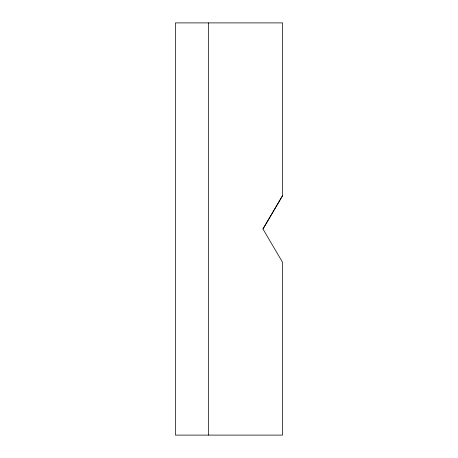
<?xml version="1.0" encoding="UTF-8"?>
<svg xmlns="http://www.w3.org/2000/svg" width="458" height="458" viewBox="0 0 458 458"><rect width="100%" height="100%" fill="white"/><g stroke="black" fill="none" stroke-linecap="round" stroke-linejoin="round"><path stroke-width="0.69" d="M262.966 229L282.586 195.652L282.586 22.9L175.414 22.9L175.414 435.1L282.586 435.1L282.586 262.348L262.966 229L282.586 195.589M208.39 22.9L208.39 435.1"/></g></svg>
